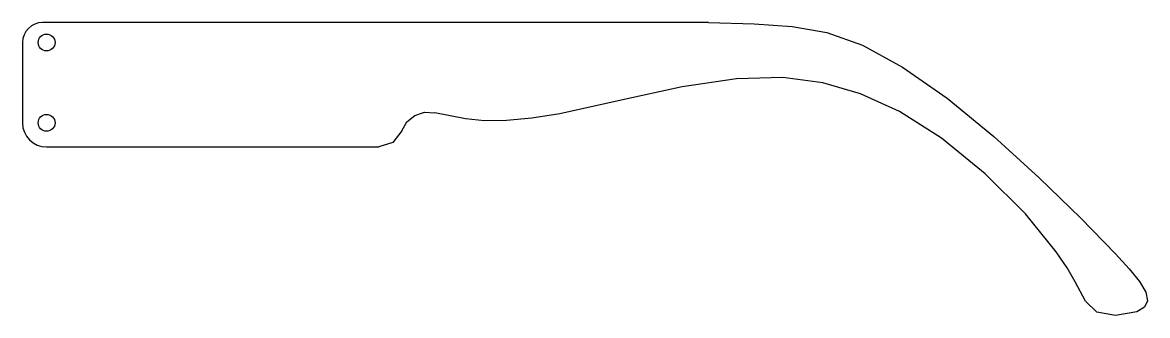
# Model space of a CAD drawing. Header units: millimetres. Extents: x 82 to 222, y -16 to 20.
import ezdxf

# ---------------------------------------------------------------- set-up
doc = ezdxf.new("R2010")
doc.units = ezdxf.units.MM
doc.layers.get('0').update_dxf_attribs({"linetype": 'CONTINUOUS'})

msp = doc.modelspace()

# ---------------------------------------------------------------- linework, layer by layer
for p, q in [((167.4, 20.5), (84.5, 20.5)), ((82, 18), (82, 8)), ((85, 5), (126.37, 5))]:
    msp.add_line(p, q)
for points in [[(167.4, 20.5), (173.09, 20.32), (177.82, 20.02), (182.12, 19.27), (186.55, 17.68), (191.54, 14.95), (197.1, 11.06), (202.9, 6.31), (208.57, 1.17), (213.75, -3.87), (218.05, -8.3), (219.74, -10.18), (221.02, -11.78), (221.81, -13.11), (222.04, -14.16), (221.65, -14.96), (220.71, -15.53), (218.05, -16), (215.72, -15.57), (214.32, -14.23), (213.03, -11.8), (212.03, -10.08), (210.67, -8.05), (206.83, -3.33), (201.85, 1.64), (196.41, 6.08), (191.15, 9.4), (186.32, 11.6), (181.64, 12.98), (176.65, 13.64), (170.89, 13.49), (164.13, 12.49), (156.53, 10.82), (148.88, 9.14), (145.39, 8.58), (142.26, 8.29), (139.52, 8.27), (137.15, 8.48), (133.33, 9.24)], [(129.2, 7), (129.84, 8.11), (130.83, 8.92), (132.05, 9.31), (133.33, 9.24)], [(129.2, 7), (128.1, 5.55), (126.37, 5)]]:
    msp.add_lwpolyline(points)
for centre in [(85, 18), (85, 8)]:
    msp.add_circle(centre, 1.05)
for centre, radius, start, end in [((84.5, 18), 2.5, 90, 180), ((85, 8), 3, 180, 270)]:
    msp.add_arc(centre, radius, start, end)

doc.saveas('drawing.dxf')
